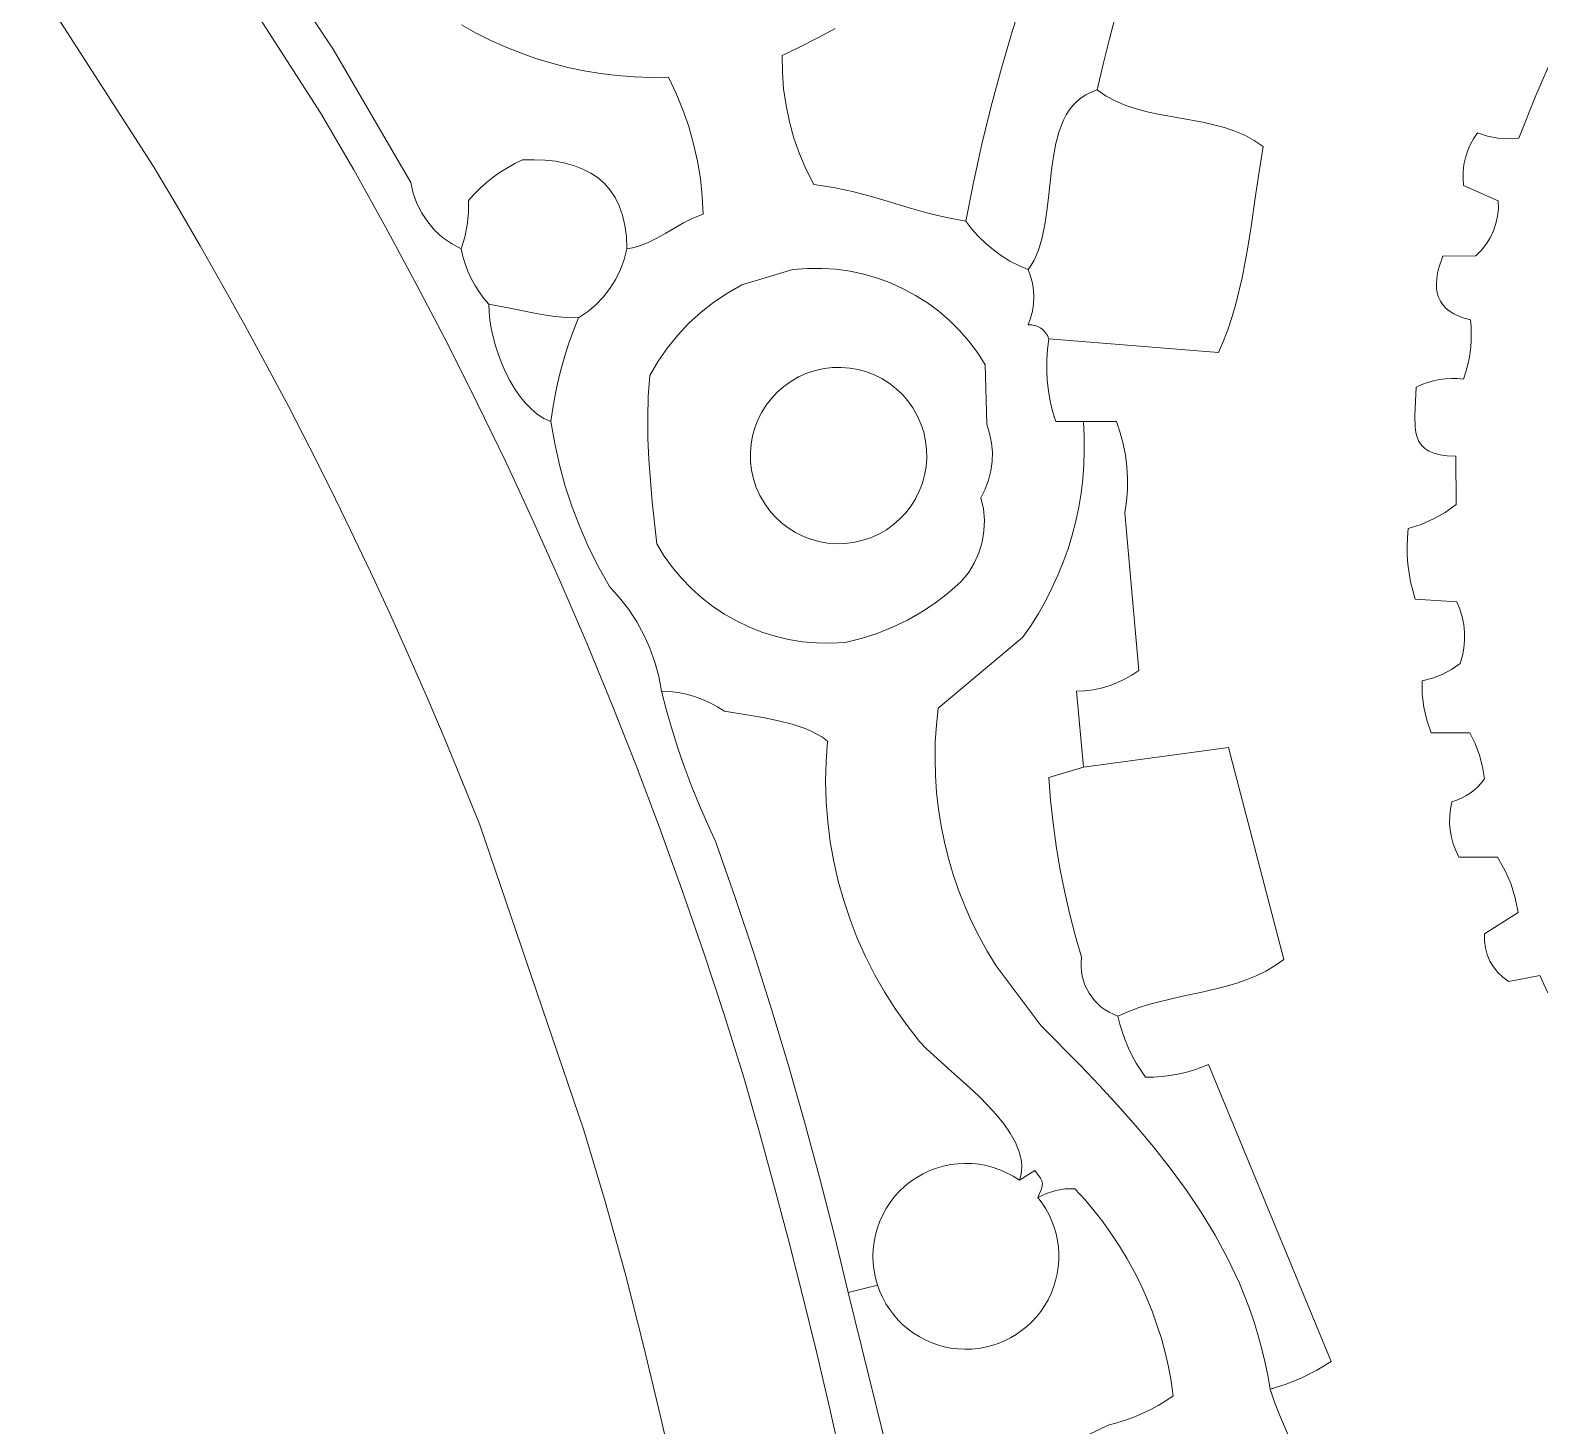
# Model space of a CAD drawing. Header units: inches. Extents: x 37.5 to 70.3, y 17.4 to 61.6.
# Drawn here: x 40.64 to 47.74, y 39.51 to 46.07 of the extents above; entities that cross this region are included whole.
import ezdxf

# ---------------------------------------------------------------- set-up
doc = ezdxf.new("R2010")
doc.units = ezdxf.units.IN
doc.header["$MEASUREMENT"] = 0
doc.layers.add('10_CLOSED_AREAS', color=7, linetype='CONTINUOUS', lineweight=18)
doc.layers.add('20_EXACT_CIRCLES', color=7, linetype='CONTINUOUS', lineweight=18)

msp = doc.modelspace()

# ---------------------------------------------------------------- linework, layer by layer
at = {"layer": '10_CLOSED_AREAS'}
for points in [[(44.7092, 39.23), (44.4859, 40.1367), (44.4213, 40.405), (44.3528, 40.6724), (44.2807, 40.9387), (44.2048, 41.2039), (44.1251, 41.4681), (44.0418, 41.7312), (43.9548, 41.993), (43.864, 42.2537), (43.8241, 42.3394), (43.7865, 42.426), (43.7511, 42.5135), (43.718, 42.602), (43.6872, 42.6912), (43.6587, 42.7812), (43.6325, 42.872), (43.6087, 42.9634), (43.5959, 43.0324), (43.5777, 43.0998), (43.5543, 43.1654), (43.5258, 43.2287), (43.4925, 43.2897), (43.4543, 43.3479), (43.4115, 43.4031), (43.3643, 43.4549), (43.3135, 43.5454), (43.2673, 43.638), (43.2256, 43.7327), (43.1887, 43.8293), (43.1564, 43.9275), (43.129, 44.0273), (43.1065, 44.1284), (43.0888, 44.2306), (43.056, 44.2457), (43.0249, 44.2659), (42.9954, 44.2906), (42.9677, 44.3192), (42.9419, 44.3514), (42.9179, 44.3864), (42.8959, 44.4238), (42.8759, 44.4632), (42.858, 44.5039), (42.8423, 44.5454), (42.8287, 44.5872), (42.8175, 44.6289), (42.8085, 44.6698), (42.802, 44.7095), (42.7979, 44.7474), (42.7964, 44.7829), (42.7727, 44.8113), (42.7511, 44.841), (42.7315, 44.872), (42.714, 44.9042), (42.6987, 44.9375), (42.6857, 44.9718), (42.6749, 45.007), (42.6664, 45.0429), (42.6211, 45.0674), (42.5797, 45.097), (42.5424, 45.1311), (42.5097, 45.1694), (42.4817, 45.2113), (42.459, 45.2565), (42.4418, 45.3044), (42.4305, 45.3546), (42.066, 45.9811), (41.4817, 46.8573)], [(41.4817, 46.8573), (42.066, 45.9811), (42.4305, 45.3546), (42.4418, 45.3044), (42.459, 45.2565), (42.4817, 45.2113), (42.5097, 45.1694), (42.5424, 45.1311), (42.5797, 45.097), (42.6211, 45.0674), (42.6664, 45.0429), (42.6838, 45.0982), (42.6955, 45.1548), (42.7012, 45.2123), (42.701, 45.2703), (42.7279, 45.3002), (42.7564, 45.3284), (42.7864, 45.355), (42.8177, 45.3799), (42.8504, 45.403), (42.8843, 45.4242), (42.9194, 45.4437), (42.9556, 45.4611), (43.0096, 45.4619), (43.0611, 45.4597), (43.1099, 45.4544), (43.156, 45.4457), (43.1993, 45.4337), (43.2395, 45.4182), (43.2766, 45.3991), (43.3103, 45.3762), (43.3407, 45.3494), (43.3675, 45.3186), (43.3906, 45.2837), (43.4099, 45.2445), (43.4253, 45.201), (43.4365, 45.1529), (43.4435, 45.1003), (43.4462, 45.0429), (43.4722, 45.0478), (43.4969, 45.0543), (43.5432, 45.0714), (43.5864, 45.0927), (43.628, 45.1166), (43.7112, 45.1656), (43.7556, 45.1876), (43.8036, 45.2057), (43.7997, 45.2896), (43.7911, 45.3729), (43.7776, 45.4554), (43.7595, 45.537), (43.7368, 45.6174), (43.7094, 45.6964), (43.6775, 45.7739), (43.6412, 45.8496), (43.5603, 45.8486), (43.4801, 45.8512), (43.4007, 45.8573), (43.3221, 45.8669), (43.2445, 45.8798), (43.168, 45.8961), (43.0925, 45.9156), (43.0183, 45.9382), (42.9453, 45.964), (42.8738, 45.9928), (42.8037, 46.0245), (42.7351, 46.0592), (42.6682, 46.0967)], [(44.4581, 39.3292), (44.3992, 39.5906), (44.3378, 39.8515), (44.274, 40.1118), (44.2078, 40.3714), (44.1392, 40.6305), (44.0682, 40.8889), (43.9948, 41.1467), (43.9024, 41.4432), (43.8057, 41.7381), (43.7046, 42.0316), (43.5993, 42.3234), (43.4896, 42.6135), (43.3757, 42.902), (43.2575, 43.1887), (43.1351, 43.4736), (43.0085, 43.7566), (42.8778, 44.0378), (42.7428, 44.317), (42.6037, 44.5943), (42.4605, 44.8695), (42.3132, 45.1427), (42.1619, 45.4137), (42.0064, 45.6825), (41.4779, 46.5056)], [(41.4779, 46.5056), (42.0064, 45.6825), (42.1619, 45.4137), (42.3132, 45.1427), (42.4605, 44.8695), (42.6037, 44.5943), (42.7428, 44.317), (42.8778, 44.0378), (43.0085, 43.7566), (43.1351, 43.4736), (43.2575, 43.1887), (43.3757, 42.902), (43.4896, 42.6135), (43.5993, 42.3234), (43.7046, 42.0316), (43.8057, 41.7381), (43.9024, 41.4432), (43.9948, 41.1467), (44.0682, 40.8889), (44.1392, 40.6305), (44.2078, 40.3714), (44.274, 40.1118), (44.3378, 39.8515), (44.3992, 39.5906), (44.4581, 39.3292)], [(40.6419, 46.3321), (41.2209, 45.4293), (41.3318, 45.2438), (41.4408, 45.0571), (41.5478, 44.8693), (41.6528, 44.6805), (41.7558, 44.4905), (41.8567, 44.2995), (41.9557, 44.1075), (42.0526, 43.9144), (42.1475, 43.7204), (42.2403, 43.5253), (42.3311, 43.3293), (42.4198, 43.1323), (42.5065, 42.9343), (42.5911, 42.7354), (42.6736, 42.5357), (42.754, 42.335), (43.2428, 40.9001), (43.343, 40.5644), (43.4369, 40.227), (43.5245, 39.8879), (43.6057, 39.5472), (43.6557, 39.3288)], [(44.4247, 46.0784), (44.3427, 46.0343), (44.2596, 45.9923), (44.1753, 45.9526), (44.1763, 45.8734), (44.1824, 45.7947), (44.1936, 45.7167), (44.2098, 45.6396), (44.2309, 45.5638), (44.257, 45.4894), (44.2878, 45.4167), (44.3235, 45.3459), (44.4159, 45.3319), (44.5065, 45.3121), (44.5956, 45.2884), (44.6838, 45.2625), (44.7716, 45.2362), (44.8596, 45.2113), (44.9483, 45.1896), (45.0383, 45.1728), (45.0741, 45.3541), (45.114, 45.5345), (45.158, 45.7139), (45.2061, 45.8921), (45.2583, 46.0693), (45.3146, 46.2452)], [(45.3146, 46.2452), (45.2583, 46.0693), (45.2061, 45.8921), (45.158, 45.7139), (45.114, 45.5345), (45.0741, 45.3541), (45.0383, 45.1728), (45.067, 45.1354), (45.0982, 45.1003), (45.1319, 45.0677), (45.1677, 45.0376), (45.2057, 45.0102), (45.2456, 44.9856), (45.2873, 44.964), (45.3307, 44.9454), (45.3459, 44.9669), (45.3592, 44.9901), (45.371, 45.0148), (45.3812, 45.0409), (45.3978, 45.0968), (45.4102, 45.1567), (45.4195, 45.2194), (45.427, 45.284), (45.4409, 45.4142), (45.4498, 45.4777), (45.4614, 45.5386), (45.477, 45.5959), (45.4978, 45.6485), (45.5104, 45.6727), (45.5248, 45.6954), (45.5411, 45.7163), (45.5594, 45.7353), (45.5798, 45.7523), (45.6026, 45.7673), (45.6278, 45.7799), (45.6556, 45.7902), (45.6831, 45.9104), (45.713, 46.0298), (45.7454, 46.1486)], [(45.7454, 46.1486), (45.713, 46.0298), (45.6831, 45.9104), (45.6556, 45.7902), (45.6981, 45.761), (45.7432, 45.7368), (45.7906, 45.7169), (45.8398, 45.7006), (45.8905, 45.6872), (45.9423, 45.6759), (46.0476, 45.6569), (46.1527, 45.6379), (46.2041, 45.6266), (46.2544, 45.6132), (46.303, 45.5969), (46.3496, 45.577), (46.3939, 45.5528), (46.4354, 45.5236), (46.4163, 45.405), (46.3985, 45.2824), (46.3803, 45.1573), (46.3601, 45.0315), (46.3363, 44.9068), (46.3071, 44.7847), (46.29, 44.7252), (46.271, 44.6671), (46.2499, 44.6104), (46.2264, 44.5555), (45.4282, 44.6205), (45.422, 44.5716), (45.4188, 44.5225), (45.4185, 44.4734), (45.4211, 44.4244), (45.4267, 44.3756), (45.4351, 44.3272), (45.4464, 44.2794), (45.4607, 44.2321), (45.5906, 44.2306), (45.7466, 44.2306), (45.7644, 44.1788), (45.7785, 44.1262), (45.7889, 44.0728), (45.7957, 44.0188), (45.7988, 43.9646), (45.7981, 43.9102), (45.7937, 43.8558), (45.7856, 43.8017), (45.8506, 43.0609), (45.818, 43.0388), (45.7839, 43.0194), (45.7486, 43.0028), (45.7121, 42.989), (45.6746, 42.9781), (45.6363, 42.9702), (45.5975, 42.9653), (45.5581, 42.9634), (45.5906, 42.606), (46.2729, 42.6986), (46.5329, 41.7029), (46.4917, 41.6732), (46.4482, 41.6474), (46.4027, 41.6252), (46.3555, 41.6061), (46.3067, 41.5894), (46.2568, 41.5749), (46.1545, 41.5501), (46.0507, 41.5277), (45.9477, 41.5038), (45.8972, 41.4902), (45.8478, 41.4747), (45.7996, 41.4569), (45.7531, 41.4364), (45.7626, 41.3977), (45.7742, 41.3597), (45.7877, 41.3223), (45.8031, 41.2858), (45.8203, 41.25), (45.8394, 41.2153), (45.8603, 41.1815), (45.883, 41.1487), (45.9211, 41.1492), (45.9591, 41.1518), (45.9967, 41.1564), (46.0341, 41.1629), (46.071, 41.1715), (46.1075, 41.182), (46.1434, 41.1945), (46.1787, 41.2089), (46.7555, 39.8118), (46.6875, 39.7711), (46.6167, 39.7358), (46.5434, 39.706), (46.4679, 39.6818), (46.4884, 39.6213), (46.5127, 39.5611), (46.5648, 39.4407)], [(42.6682, 46.0967), (42.7351, 46.0592), (42.8037, 46.0245), (42.8738, 45.9928), (42.9453, 45.964), (43.0183, 45.9382), (43.0925, 45.9156), (43.168, 45.8961), (43.2445, 45.8798), (43.3221, 45.8669), (43.4007, 45.8573), (43.4801, 45.8512), (43.5603, 45.8486), (43.6412, 45.8496), (43.6775, 45.7739), (43.7094, 45.6964), (43.7368, 45.6174), (43.7595, 45.537), (43.7776, 45.4554), (43.7911, 45.3729), (43.7997, 45.2896), (43.8036, 45.2057), (43.7556, 45.1876), (43.7112, 45.1656), (43.628, 45.1166), (43.5864, 45.0927), (43.5432, 45.0714), (43.4969, 45.0543), (43.4722, 45.0478), (43.4462, 45.0429), (43.4333, 44.9931), (43.4156, 44.9452), (43.3931, 44.8997), (43.3662, 44.8568), (43.3351, 44.8168), (43.3, 44.7802), (43.2612, 44.7471), (43.2188, 44.718), (43.1949, 44.6593), (43.1731, 44.5999), (43.1536, 44.5398), (43.1362, 44.479), (43.121, 44.4176), (43.108, 44.3557), (43.0973, 44.2934), (43.0888, 44.2306), (43.1065, 44.1284), (43.129, 44.0273), (43.1564, 43.9275), (43.1887, 43.8293), (43.2256, 43.7327), (43.2673, 43.638), (43.3135, 43.5454), (43.3643, 43.4549), (43.4115, 43.4031), (43.4543, 43.3479), (43.4925, 43.2897), (43.5258, 43.2287), (43.5543, 43.1654), (43.5777, 43.0998), (43.5959, 43.0324), (43.6087, 42.9634), (43.6482, 42.9615), (43.6872, 42.9566), (43.7257, 42.9489), (43.7635, 42.9383), (43.8004, 42.925), (43.8363, 42.909), (43.8709, 42.8903), (43.9042, 42.869), (44.0281, 42.8486), (44.0933, 42.8378), (44.1585, 42.8249), (44.2222, 42.8089), (44.2828, 42.7884), (44.3115, 42.7761), (44.3388, 42.7622), (44.3645, 42.7466), (44.3884, 42.7292), (44.3817, 42.6337), (44.3797, 42.5383), (44.3824, 42.4433), (44.3898, 42.3489), (44.4017, 42.2551), (44.4182, 42.1622), (44.4391, 42.0704), (44.4645, 41.9797), (44.4943, 41.8903), (44.5284, 41.8024), (44.5669, 41.7163), (44.6095, 41.6319), (44.6563, 41.5496), (44.7073, 41.4694), (44.7624, 41.3916), (44.8215, 41.3162), (44.8523, 41.2844), (44.8879, 41.2506), (44.9693, 41.178), (45.0569, 41.0996), (45.1004, 41.0586), (45.1423, 41.0166), (45.1815, 40.9737), (45.2169, 40.9303), (45.2475, 40.8863), (45.2721, 40.8419), (45.2898, 40.7973), (45.2957, 40.775), (45.2994, 40.7528), (45.3009, 40.7305), (45.2999, 40.7083), (45.2964, 40.6861), (45.2902, 40.6641), (45.3632, 40.7103), (45.3898, 40.6742), (45.3963, 40.6613), (45.3989, 40.6496), (45.3979, 40.6375), (45.3937, 40.6234), (45.3774, 40.5827), (45.4179, 40.6027), (45.4608, 40.6164), (45.5052, 40.6236), (45.5504, 40.6241), (45.597, 40.5733), (45.6415, 40.5208), (45.6837, 40.4668), (45.7236, 40.4112), (45.7613, 40.3541), (45.7966, 40.2957), (45.8295, 40.2359), (45.86, 40.1749), (45.8881, 40.1128), (45.9136, 40.0495), (45.9367, 39.9853), (45.9572, 39.9201), (45.9751, 39.854), (45.9904, 39.7871), (46.0031, 39.7196), (46.013, 39.6513), (45.978, 39.6276), (45.942, 39.6057), (45.905, 39.5855), (45.8671, 39.5672), (45.8283, 39.5508), (45.7888, 39.5363), (45.7485, 39.5237), (45.7076, 39.513), (45.6128, 39.4683)], [(46.5648, 39.4407), (46.5127, 39.5611), (46.4884, 39.6213), (46.4679, 39.6818), (46.4569, 39.748), (46.4437, 39.8129), (46.4285, 39.8768), (46.4113, 39.9395), (46.3922, 40.0012), (46.3712, 40.0618), (46.3485, 40.1214), (46.324, 40.1801), (46.2701, 40.2946), (46.2102, 40.4057), (46.1447, 40.5137), (46.0741, 40.6188), (45.9991, 40.7214), (45.9201, 40.8216), (45.8377, 40.9198), (45.7524, 41.0163), (45.6647, 41.1114), (45.5752, 41.2053), (45.3929, 41.3907), (45.1803, 41.6725), (45.1388, 41.7407), (45.1005, 41.8104), (45.0653, 41.8815), (45.0333, 41.9538), (45.0046, 42.0274), (44.9791, 42.102), (44.9569, 42.1777), (44.9379, 42.2541), (44.9223, 42.3313), (44.9101, 42.4092), (44.9012, 42.4876), (44.8957, 42.5664), (44.8937, 42.6455), (44.8951, 42.7248), (44.8999, 42.8041), (44.9083, 42.8835), (45.3049, 43.2155), (45.3434, 43.2713), (45.3794, 43.3286), (45.4127, 43.3872), (45.4433, 43.4471), (45.4711, 43.5082), (45.4962, 43.5704), (45.5186, 43.6335), (45.5381, 43.6976), (45.5549, 43.7624), (45.5687, 43.828), (45.5797, 43.8941), (45.5878, 43.9607), (45.593, 44.0278), (45.5952, 44.0952), (45.5944, 44.1628), (45.5906, 44.2306), (45.4607, 44.2321), (45.4464, 44.2794), (45.4351, 44.3272), (45.4267, 44.3756), (45.4211, 44.4244), (45.4185, 44.4734), (45.4188, 44.5225), (45.422, 44.5716), (45.4282, 44.6205), (45.4219, 44.6354), (45.4134, 44.6487), (45.4029, 44.6602), (45.3907, 44.6699), (45.3771, 44.6774), (45.3624, 44.6826), (45.3468, 44.6854), (45.3307, 44.6855), (45.3427, 44.717), (45.3513, 44.7494), (45.3564, 44.7823), (45.3581, 44.8154), (45.3564, 44.8486), (45.3513, 44.8815), (45.3427, 44.9139), (45.3307, 44.9454), (45.2873, 44.964), (45.2456, 44.9856), (45.2057, 45.0102), (45.1677, 45.0376), (45.1319, 45.0677), (45.0982, 45.1003), (45.067, 45.1354), (45.0383, 45.1728), (44.9483, 45.1896), (44.8596, 45.2113), (44.7716, 45.2362), (44.6838, 45.2625), (44.5956, 45.2884), (44.5065, 45.3121), (44.4159, 45.3319), (44.3235, 45.3459), (44.2878, 45.4167), (44.257, 45.4894), (44.2309, 45.5638), (44.2098, 45.6396), (44.1936, 45.7167), (44.1824, 45.7947), (44.1763, 45.8734), (44.1753, 45.9526), (44.2596, 45.9923), (44.3427, 46.0343), (44.4247, 46.0784)], [(47.803, 45.9613), (47.7165, 45.7635), (47.6368, 45.5627), (47.5874, 45.5601), (47.5382, 45.5635), (47.4898, 45.5728), (47.4426, 45.5878), (47.424, 45.5606), (47.4083, 45.5318), (47.3955, 45.5018), (47.3858, 45.4707), (47.379, 45.4389), (47.3754, 45.4065), (47.3749, 45.3737), (47.3776, 45.3408), (47.5401, 45.2692), (47.5407, 45.2326), (47.5371, 45.1966), (47.5294, 45.1614), (47.5178, 45.1275), (47.5024, 45.095), (47.4834, 45.0645), (47.4608, 45.0362), (47.4348, 45.0104), (47.2802, 45.009), (47.2612, 44.9542), (47.255, 44.9283), (47.251, 44.9035), (47.2495, 44.8798), (47.2503, 44.8573), (47.2537, 44.8361), (47.2597, 44.8161), (47.2683, 44.7975), (47.2797, 44.7803), (47.2939, 44.7646), (47.311, 44.7504), (47.3311, 44.7378), (47.3543, 44.7268), (47.3806, 44.7175), (47.4101, 44.7099), (47.4129, 44.6745), (47.4138, 44.639), (47.4126, 44.6036), (47.4095, 44.5683), (47.4045, 44.5333), (47.3974, 44.4986), (47.3885, 44.4642), (47.3776, 44.4304), (47.349, 44.433), (47.3203, 44.4336), (47.2918, 44.432), (47.2635, 44.4284), (47.2355, 44.4226), (47.208, 44.4148), (47.1811, 44.4049), (47.1549, 44.3931), (47.148, 44.26), (47.1495, 44.2047), (47.1529, 44.1802), (47.1588, 44.1579), (47.1674, 44.1379), (47.1792, 44.1202), (47.1946, 44.1049), (47.2141, 44.0922), (47.238, 44.0821), (47.2668, 44.0746), (47.3009, 44.07), (47.3407, 44.0681), (47.343, 43.8407), (47.2911, 43.8043), (47.2359, 43.7732), (47.178, 43.7477), (47.1177, 43.728), (47.1138, 43.6861), (47.1122, 43.6441), (47.1128, 43.6022), (47.1158, 43.5604), (47.121, 43.5188), (47.1285, 43.4776), (47.1382, 43.4367), (47.1502, 43.3964), (47.3451, 43.3833), (47.3596, 43.3487), (47.3706, 43.3131), (47.378, 43.2768), (47.3819, 43.24), (47.3823, 43.203), (47.3791, 43.1661), (47.3723, 43.1295), (47.362, 43.0934), (47.3209, 43.0655), (47.277, 43.0426), (47.2308, 43.0249), (47.1827, 43.0127), (47.183, 42.9502), (47.1901, 42.8882), (47.204, 42.8275), (47.2246, 42.7685), (47.4066, 42.7685), (47.4319, 42.7169), (47.4519, 42.6632), (47.4663, 42.6077), (47.4751, 42.551), (47.4606, 42.5319), (47.4445, 42.5143), (47.427, 42.4983), (47.4082, 42.4838), (47.3883, 42.471), (47.3673, 42.46), (47.3453, 42.4508), (47.3224, 42.4436), (47.3157, 42.4105), (47.3122, 42.3772), (47.3117, 42.3438), (47.3143, 42.3106), (47.32, 42.2777), (47.3286, 42.2455), (47.3403, 42.2141), (47.355, 42.1837), (47.537, 42.1837), (47.5714, 42.1228), (47.5992, 42.0588), (47.6201, 41.9923), (47.634, 41.9237), (47.4751, 41.8226), (47.4752, 41.7891), (47.4798, 41.7564), (47.4886, 41.7249), (47.5015, 41.6949), (47.5182, 41.667), (47.5386, 41.6414), (47.5624, 41.6185), (47.5894, 41.5988), (47.735, 41.6274), (47.7732, 41.5461)], [(47.7732, 41.5461), (47.735, 41.6274), (47.5894, 41.5988), (47.5624, 41.6185), (47.5386, 41.6414), (47.5182, 41.667), (47.5015, 41.6949), (47.4886, 41.7249), (47.4798, 41.7564), (47.4752, 41.7891), (47.4751, 41.8226), (47.634, 41.9237), (47.6201, 41.9923), (47.5992, 42.0588), (47.5714, 42.1228), (47.537, 42.1837), (47.355, 42.1837), (47.3403, 42.2141), (47.3286, 42.2455), (47.32, 42.2777), (47.3143, 42.3106), (47.3117, 42.3438), (47.3122, 42.3772), (47.3157, 42.4105), (47.3224, 42.4436), (47.3453, 42.4508), (47.3673, 42.46), (47.3883, 42.471), (47.4082, 42.4838), (47.427, 42.4983), (47.4445, 42.5143), (47.4606, 42.5319), (47.4751, 42.551), (47.4663, 42.6077), (47.4519, 42.6632), (47.4319, 42.7169), (47.4066, 42.7685), (47.2246, 42.7685), (47.204, 42.8275), (47.1901, 42.8882), (47.183, 42.9502), (47.1827, 43.0127), (47.2308, 43.0249), (47.277, 43.0426), (47.3209, 43.0655), (47.362, 43.0934), (47.3723, 43.1295), (47.3791, 43.1661), (47.3823, 43.203), (47.3819, 43.24), (47.378, 43.2768), (47.3706, 43.3131), (47.3596, 43.3487), (47.3451, 43.3833), (47.1502, 43.3964), (47.1382, 43.4367), (47.1285, 43.4776), (47.121, 43.5188), (47.1158, 43.5604), (47.1128, 43.6022), (47.1122, 43.6441), (47.1138, 43.6861), (47.1177, 43.728), (47.178, 43.7477), (47.2359, 43.7732), (47.2911, 43.8043), (47.343, 43.8407), (47.3407, 44.0681), (47.3009, 44.07), (47.2668, 44.0746), (47.238, 44.0821), (47.2141, 44.0922), (47.1946, 44.1049), (47.1792, 44.1202), (47.1674, 44.1379), (47.1588, 44.1579), (47.1529, 44.1802), (47.1495, 44.2047), (47.148, 44.26), (47.1549, 44.3931), (47.1811, 44.4049), (47.208, 44.4148), (47.2355, 44.4226), (47.2635, 44.4284), (47.2918, 44.432), (47.3203, 44.4336), (47.349, 44.433), (47.3776, 44.4304), (47.3885, 44.4642), (47.3974, 44.4986), (47.4045, 44.5333), (47.4095, 44.5683), (47.4126, 44.6036), (47.4138, 44.639), (47.4129, 44.6745), (47.4101, 44.7099), (47.3806, 44.7175), (47.3543, 44.7268), (47.3311, 44.7378), (47.311, 44.7504), (47.2939, 44.7646), (47.2797, 44.7803), (47.2683, 44.7975), (47.2597, 44.8161), (47.2537, 44.8361), (47.2503, 44.8573), (47.2495, 44.8798), (47.251, 44.9035), (47.255, 44.9283), (47.2612, 44.9542), (47.2802, 45.009), (47.4348, 45.0104), (47.4608, 45.0362), (47.4834, 45.0645), (47.5024, 45.095), (47.5178, 45.1275), (47.5294, 45.1614), (47.5371, 45.1966), (47.5407, 45.2326), (47.5401, 45.2692), (47.3776, 45.3408), (47.3749, 45.3737), (47.3754, 45.4065), (47.379, 45.4389), (47.3858, 45.4707), (47.3955, 45.5018), (47.4083, 45.5318), (47.424, 45.5606), (47.4426, 45.5878), (47.4898, 45.5728), (47.5382, 45.5635), (47.5874, 45.5601), (47.6368, 45.5627), (47.7165, 45.7635), (47.803, 45.9613)], [(45.6128, 39.4683), (45.7076, 39.513), (45.7485, 39.5237), (45.7888, 39.5363), (45.8283, 39.5508), (45.8671, 39.5672), (45.905, 39.5855), (45.942, 39.6057), (45.978, 39.6276), (46.013, 39.6513), (46.0031, 39.7196), (45.9904, 39.7871), (45.9751, 39.854), (45.9572, 39.9201), (45.9367, 39.9853), (45.9136, 40.0495), (45.8881, 40.1128), (45.86, 40.1749), (45.8295, 40.2359), (45.7966, 40.2957), (45.7613, 40.3541), (45.7236, 40.4112), (45.6837, 40.4668), (45.6415, 40.5208), (45.597, 40.5733), (45.5504, 40.6241), (45.5052, 40.6236), (45.4608, 40.6164), (45.4179, 40.6027), (45.3774, 40.5827), (45.3971, 40.5566), (45.4146, 40.5294), (45.4299, 40.5012), (45.4431, 40.4721), (45.454, 40.4423), (45.4627, 40.4119), (45.4692, 40.381), (45.4734, 40.3498), (45.4753, 40.3183), (45.475, 40.2868), (45.4724, 40.2552), (45.4676, 40.2239), (45.4604, 40.1928), (45.4508, 40.1621), (45.439, 40.132), (45.4248, 40.1026), (45.4084, 40.0743), (45.3902, 40.0475), (45.3702, 40.0224), (45.3485, 39.999), (45.3254, 39.9773), (45.3008, 39.9574), (45.2748, 39.9394), (45.2477, 39.9233), (45.2195, 39.9092), (45.1904, 39.8972), (45.1603, 39.8873), (45.1295, 39.8796), (45.0981, 39.8741), (45.0662, 39.8709), (45.0338, 39.87), (45.0011, 39.8716), (44.9687, 39.8756), (44.937, 39.882), (44.906, 39.8906), (44.876, 39.9014), (44.847, 39.9143), (44.8191, 39.9292), (44.7924, 39.946), (44.767, 39.9647), (44.743, 39.9852), (44.7206, 40.0073), (44.6997, 40.0311), (44.6806, 40.0565), (44.6633, 40.0833), (44.6479, 40.1114), (44.6345, 40.1409), (44.6232, 40.1716), (44.4859, 40.1367), (44.7092, 39.23)]]:
    msp.add_lwpolyline(points, dxfattribs=at)
for points in [[(45.3307, 44.6855), (45.3468, 44.6854), (45.3624, 44.6826), (45.3771, 44.6774), (45.3907, 44.6699), (45.4029, 44.6602), (45.4134, 44.6487), (45.4219, 44.6354), (45.4282, 44.6205), (46.2264, 44.5555), (46.2499, 44.6104), (46.271, 44.6671), (46.29, 44.7252), (46.3071, 44.7847), (46.3363, 44.9068), (46.3601, 45.0315), (46.3803, 45.1573), (46.3985, 45.2824), (46.4163, 45.405), (46.4354, 45.5236), (46.3939, 45.5528), (46.3496, 45.577), (46.303, 45.5969), (46.2544, 45.6132), (46.2041, 45.6266), (46.1527, 45.6379), (46.0476, 45.6569), (45.9423, 45.6759), (45.8905, 45.6872), (45.8398, 45.7006), (45.7906, 45.7169), (45.7432, 45.7368), (45.6981, 45.761), (45.6556, 45.7902), (45.6278, 45.7799), (45.6026, 45.7673), (45.5798, 45.7523), (45.5594, 45.7353), (45.5411, 45.7163), (45.5248, 45.6954), (45.5104, 45.6727), (45.4978, 45.6485), (45.477, 45.5959), (45.4614, 45.5386), (45.4498, 45.4777), (45.4409, 45.4142), (45.427, 45.284), (45.4195, 45.2194), (45.4102, 45.1567), (45.3978, 45.0968), (45.3812, 45.0409), (45.371, 45.0148), (45.3592, 44.9901), (45.3459, 44.9669), (45.3307, 44.9454), (45.3427, 44.9139), (45.3513, 44.8815), (45.3564, 44.8486), (45.3581, 44.8154), (45.3564, 44.7823), (45.3513, 44.7494), (45.3427, 44.717)], [(42.701, 45.2703), (42.7012, 45.2123), (42.6955, 45.1548), (42.6838, 45.0982), (42.6664, 45.0429), (42.6749, 45.007), (42.6857, 44.9718), (42.6987, 44.9375), (42.714, 44.9042), (42.7315, 44.872), (42.7511, 44.841), (42.7727, 44.8113), (42.7964, 44.7829), (42.9029, 44.7628), (43.0041, 44.7416), (43.0549, 44.7323), (43.107, 44.7248), (43.1614, 44.7198), (43.2188, 44.718), (43.2612, 44.7471), (43.3, 44.7802), (43.3351, 44.8168), (43.3662, 44.8568), (43.3931, 44.8997), (43.4156, 44.9452), (43.4333, 44.9931), (43.4462, 45.0429), (43.4435, 45.1003), (43.4365, 45.1529), (43.4253, 45.201), (43.4099, 45.2445), (43.3906, 45.2837), (43.3675, 45.3186), (43.3407, 45.3494), (43.3103, 45.3762), (43.2766, 45.3991), (43.2395, 45.4182), (43.1993, 45.4337), (43.156, 45.4457), (43.1099, 45.4544), (43.0611, 45.4597), (43.0096, 45.4619), (42.9556, 45.4611), (42.9194, 45.4437), (42.8843, 45.4242), (42.8504, 45.403), (42.8177, 45.3799), (42.7864, 45.355), (42.7564, 45.3284), (42.7279, 45.3002)], [(43.9864, 44.8731), (44.226, 44.9454), (44.294, 44.9509), (44.3615, 44.9513), (44.4284, 44.9469), (44.4943, 44.9377), (44.5591, 44.9239), (44.6226, 44.9055), (44.6844, 44.8827), (44.7444, 44.8556), (44.8023, 44.8243), (44.8578, 44.7889), (44.9109, 44.7496), (44.9612, 44.7064), (45.0084, 44.6596), (45.0525, 44.609), (45.093, 44.555), (45.1299, 44.4976), (45.1367, 44.2185), (45.1504, 44.1755), (45.1592, 44.1315), (45.163, 44.0872), (45.162, 44.0428), (45.156, 43.9988), (45.1453, 43.9556), (45.1298, 43.9136), (45.1095, 43.8732), (45.121, 43.8208), (45.1256, 43.768), (45.1235, 43.7155), (45.1147, 43.6638), (45.0996, 43.6137), (45.0781, 43.5657), (45.0505, 43.5205), (45.0169, 43.4787), (44.9582, 43.4268), (44.8963, 43.3793), (44.8315, 43.3362), (44.7639, 43.2978), (44.6938, 43.2641), (44.6215, 43.2352), (44.5472, 43.2114), (44.4712, 43.1927), (44.4038, 43.1889), (44.337, 43.1901), (44.2709, 43.1961), (44.2059, 43.2068), (44.1421, 43.222), (44.0798, 43.2417), (44.0191, 43.2656), (43.9604, 43.2938), (43.9038, 43.326), (43.8496, 43.3622), (43.7979, 43.4023), (43.7491, 43.446), (43.7033, 43.4934), (43.6608, 43.5443), (43.6217, 43.5985), (43.5864, 43.656), (43.5653, 43.8543), (43.5563, 43.9534), (43.5492, 44.0526), (43.5448, 44.1517), (43.5436, 44.2506), (43.5464, 44.3493), (43.5539, 44.4478), (43.5929, 44.5146), (43.6367, 44.578), (43.685, 44.6377), (43.7376, 44.6936), (43.7943, 44.7452), (43.8548, 44.7925), (43.9189, 44.8352)], [(43.0888, 44.2306), (43.0973, 44.2934), (43.108, 44.3557), (43.121, 44.4176), (43.1362, 44.479), (43.1536, 44.5398), (43.1731, 44.5999), (43.1949, 44.6593), (43.2188, 44.718), (43.1614, 44.7198), (43.107, 44.7248), (43.0549, 44.7323), (43.0041, 44.7416), (42.9029, 44.7628), (42.7964, 44.7829), (42.7979, 44.7474), (42.802, 44.7095), (42.8085, 44.6698), (42.8175, 44.6289), (42.8287, 44.5872), (42.8423, 44.5454), (42.858, 44.5039), (42.8759, 44.4632), (42.8959, 44.4238), (42.9179, 44.3864), (42.9419, 44.3514), (42.9677, 44.3192), (42.9954, 44.2906), (43.0249, 44.2659), (43.056, 44.2457)], [(45.5906, 44.2306), (45.5944, 44.1628), (45.5952, 44.0952), (45.593, 44.0278), (45.5878, 43.9607), (45.5797, 43.8941), (45.5687, 43.828), (45.5549, 43.7624), (45.5381, 43.6976), (45.5186, 43.6335), (45.4962, 43.5704), (45.4711, 43.5082), (45.4433, 43.4471), (45.4127, 43.3872), (45.3794, 43.3286), (45.3434, 43.2713), (45.3049, 43.2155), (44.9083, 42.8835), (44.8999, 42.8041), (44.8951, 42.7248), (44.8937, 42.6455), (44.8957, 42.5664), (44.9012, 42.4876), (44.9101, 42.4092), (44.9223, 42.3313), (44.9379, 42.2541), (44.9569, 42.1777), (44.9791, 42.102), (45.0046, 42.0274), (45.0333, 41.9538), (45.0653, 41.8815), (45.1005, 41.8104), (45.1388, 41.7407), (45.1803, 41.6725), (45.3929, 41.3907), (45.5752, 41.2053), (45.6647, 41.1114), (45.7524, 41.0163), (45.8377, 40.9198), (45.9201, 40.8216), (45.9991, 40.7214), (46.0741, 40.6188), (46.1447, 40.5137), (46.2102, 40.4057), (46.2701, 40.2946), (46.324, 40.1801), (46.3485, 40.1214), (46.3712, 40.0618), (46.3922, 40.0012), (46.4113, 39.9395), (46.4285, 39.8768), (46.4437, 39.8129), (46.4569, 39.748), (46.4679, 39.6818), (46.5434, 39.706), (46.6167, 39.7358), (46.6875, 39.7711), (46.7555, 39.8118), (46.1787, 41.2089), (46.1434, 41.1945), (46.1075, 41.182), (46.071, 41.1715), (46.0341, 41.1629), (45.9967, 41.1564), (45.9591, 41.1518), (45.9211, 41.1492), (45.883, 41.1487), (45.8603, 41.1815), (45.8394, 41.2153), (45.8203, 41.25), (45.8031, 41.2858), (45.7877, 41.3223), (45.7742, 41.3597), (45.7626, 41.3977), (45.7531, 41.4364), (45.7318, 41.4445), (45.7117, 41.4543), (45.6927, 41.4658), (45.6749, 41.4787), (45.6434, 41.5087), (45.6175, 41.5434), (45.598, 41.582), (45.5852, 41.6236), (45.5815, 41.6453), (45.5797, 41.6674), (45.5799, 41.6898), (45.5821, 41.7125), (45.5523, 41.816), (45.5255, 41.9203), (45.5017, 42.0253), (45.4809, 42.1309), (45.4632, 42.237), (45.4484, 42.3436), (45.4368, 42.4507), (45.4282, 42.5581), (45.5906, 42.606), (45.5581, 42.9634), (45.5975, 42.9653), (45.6363, 42.9702), (45.6746, 42.9781), (45.7121, 42.989), (45.7486, 43.0028), (45.7839, 43.0194), (45.818, 43.0388), (45.8506, 43.0609), (45.7856, 43.8017), (45.7937, 43.8558), (45.7981, 43.9102), (45.7988, 43.9646), (45.7957, 44.0188), (45.7889, 44.0728), (45.7785, 44.1262), (45.7644, 44.1788), (45.7466, 44.2306)], [(44.6232, 40.1716), (44.6137, 40.2053), (44.607, 40.2393), (44.603, 40.2734), (44.6017, 40.3074), (44.6031, 40.3412), (44.607, 40.3747), (44.6135, 40.4078), (44.6226, 40.4401), (44.634, 40.4717), (44.6479, 40.5024), (44.6642, 40.532), (44.6827, 40.5603), (44.7035, 40.5873), (44.7266, 40.6127), (44.7518, 40.6364), (44.7791, 40.6583), (44.8081, 40.678), (44.8382, 40.6951), (44.8693, 40.7097), (44.9012, 40.7216), (44.9337, 40.731), (44.9668, 40.7378), (45.0002, 40.7421), (45.0337, 40.7437), (45.0673, 40.7428), (45.1008, 40.7393), (45.134, 40.7332), (45.1667, 40.7246), (45.1989, 40.7133), (45.2303, 40.6995), (45.2608, 40.6831), (45.2902, 40.6641), (45.2964, 40.6861), (45.2999, 40.7083), (45.3009, 40.7305), (45.2994, 40.7528), (45.2957, 40.775), (45.2898, 40.7973), (45.2721, 40.8419), (45.2475, 40.8863), (45.2169, 40.9303), (45.1815, 40.9737), (45.1423, 41.0166), (45.1004, 41.0586), (45.0569, 41.0996), (44.9693, 41.178), (44.8879, 41.2506), (44.8523, 41.2844), (44.8215, 41.3162), (44.7624, 41.3916), (44.7073, 41.4694), (44.6563, 41.5496), (44.6095, 41.6319), (44.5669, 41.7163), (44.5284, 41.8024), (44.4943, 41.8903), (44.4645, 41.9797), (44.4391, 42.0704), (44.4182, 42.1622), (44.4017, 42.2551), (44.3898, 42.3489), (44.3824, 42.4433), (44.3797, 42.5383), (44.3817, 42.6337), (44.3884, 42.7292), (44.3645, 42.7466), (44.3388, 42.7622), (44.3115, 42.7761), (44.2828, 42.7884), (44.2222, 42.8089), (44.1585, 42.8249), (44.0933, 42.8378), (44.0281, 42.8486), (43.9042, 42.869), (43.8709, 42.8903), (43.8363, 42.909), (43.8004, 42.925), (43.7635, 42.9383), (43.7257, 42.9489), (43.6872, 42.9566), (43.6482, 42.9615), (43.6087, 42.9634), (43.6325, 42.872), (43.6587, 42.7812), (43.6872, 42.6912), (43.718, 42.602), (43.7511, 42.5135), (43.7865, 42.426), (43.8241, 42.3394), (43.864, 42.2537), (43.9548, 41.993), (44.0418, 41.7312), (44.1251, 41.4681), (44.2048, 41.2039), (44.2807, 40.9387), (44.3528, 40.6724), (44.4213, 40.405), (44.4859, 40.1367)], [(45.5906, 42.606), (45.4282, 42.5581), (45.4368, 42.4507), (45.4484, 42.3436), (45.4632, 42.237), (45.4809, 42.1309), (45.5017, 42.0253), (45.5255, 41.9203), (45.5523, 41.816), (45.5821, 41.7125), (45.5799, 41.6898), (45.5797, 41.6674), (45.5815, 41.6453), (45.5852, 41.6236), (45.598, 41.582), (45.6175, 41.5434), (45.6434, 41.5087), (45.6749, 41.4787), (45.6927, 41.4658), (45.7117, 41.4543), (45.7318, 41.4445), (45.7531, 41.4364), (45.7996, 41.4569), (45.8478, 41.4747), (45.8972, 41.4902), (45.9477, 41.5038), (46.0507, 41.5277), (46.1545, 41.5501), (46.2568, 41.5749), (46.3067, 41.5894), (46.3555, 41.6061), (46.4027, 41.6252), (46.4482, 41.6474), (46.4917, 41.6732), (46.5329, 41.7029), (46.2729, 42.6986)], [(45.3774, 40.5827), (45.3937, 40.6234), (45.3979, 40.6375), (45.3989, 40.6496), (45.3963, 40.6613), (45.3898, 40.6742), (45.3632, 40.7103), (45.2902, 40.6641), (45.2608, 40.6831), (45.2303, 40.6995), (45.1989, 40.7133), (45.1667, 40.7246), (45.134, 40.7332), (45.1008, 40.7393), (45.0673, 40.7428), (45.0337, 40.7437), (45.0002, 40.7421), (44.9668, 40.7378), (44.9337, 40.731), (44.9012, 40.7216), (44.8693, 40.7097), (44.8382, 40.6951), (44.8081, 40.678), (44.7791, 40.6583), (44.7518, 40.6364), (44.7266, 40.6127), (44.7035, 40.5873), (44.6827, 40.5603), (44.6642, 40.532), (44.6479, 40.5024), (44.634, 40.4717), (44.6226, 40.4401), (44.6135, 40.4078), (44.607, 40.3747), (44.6031, 40.3412), (44.6017, 40.3074), (44.603, 40.2734), (44.607, 40.2393), (44.6137, 40.2053), (44.6232, 40.1716), (44.6345, 40.1409), (44.6479, 40.1114), (44.6633, 40.0833), (44.6806, 40.0565), (44.6997, 40.0311), (44.7206, 40.0073), (44.743, 39.9852), (44.767, 39.9647), (44.7924, 39.946), (44.8191, 39.9292), (44.847, 39.9143), (44.876, 39.9014), (44.906, 39.8906), (44.937, 39.882), (44.9687, 39.8756), (45.0011, 39.8716), (45.0338, 39.87), (45.0662, 39.8709), (45.0981, 39.8741), (45.1295, 39.8796), (45.1603, 39.8873), (45.1904, 39.8972), (45.2195, 39.9092), (45.2477, 39.9233), (45.2748, 39.9394), (45.3008, 39.9574), (45.3254, 39.9773), (45.3485, 39.999), (45.3702, 40.0224), (45.3902, 40.0475), (45.4084, 40.0743), (45.4248, 40.1026), (45.439, 40.132), (45.4508, 40.1621), (45.4604, 40.1928), (45.4676, 40.2239), (45.4724, 40.2552), (45.475, 40.2868), (45.4753, 40.3183), (45.4734, 40.3498), (45.4692, 40.381), (45.4627, 40.4119), (45.454, 40.4423), (45.4431, 40.4721), (45.4299, 40.5012), (45.4146, 40.5294), (45.3971, 40.5566)]]:
    msp.add_lwpolyline(points, close=True, dxfattribs=at)
at = {"layer": '20_EXACT_CIRCLES'}
msp.add_lwpolyline([(44.0539, 43.9217), (44.0406, 43.962), (44.0316, 44.0027), (44.0268, 44.0434), (44.026, 44.084), (44.0292, 44.1241), (44.0363, 44.1635), (44.047, 44.2019), (44.0613, 44.239), (44.0792, 44.2746), (44.1003, 44.3083), (44.1247, 44.3401), (44.1522, 44.3694), (44.1827, 44.3962), (44.2161, 44.42), (44.2522, 44.4407), (44.291, 44.458), (44.3313, 44.4713), (44.372, 44.4803), (44.4127, 44.4851), (44.4533, 44.4859), (44.4934, 44.4827), (44.5327, 44.4756), (44.5711, 44.4649), (44.6082, 44.4506), (44.6438, 44.4327), (44.6776, 44.4116), (44.7093, 44.3872), (44.7387, 44.3597), (44.7654, 44.3292), (44.7893, 44.2958), (44.81, 44.2597), (44.8273, 44.2209), (44.8406, 44.1806), (44.8496, 44.1399), (44.8544, 44.0992), (44.8551, 44.0586), (44.8519, 44.0185), (44.8449, 43.9792), (44.8341, 43.9408), (44.8198, 43.9037), (44.802, 43.8681), (44.7808, 43.8343), (44.7565, 43.8026), (44.7289, 43.7732), (44.6984, 43.7465), (44.6651, 43.7226), (44.6289, 43.7019), (44.5902, 43.6846), (44.5499, 43.6713), (44.5092, 43.6623), (44.4685, 43.6575), (44.4279, 43.6568), (44.3878, 43.66), (44.3484, 43.667), (44.31, 43.6778), (44.2729, 43.6921), (44.2373, 43.7099), (44.2036, 43.7311), (44.1718, 43.7554), (44.1425, 43.783), (44.1157, 43.8135), (44.0919, 43.8468), (44.0712, 43.883)], close=True, dxfattribs=at)

doc.saveas('drawing.dxf')
